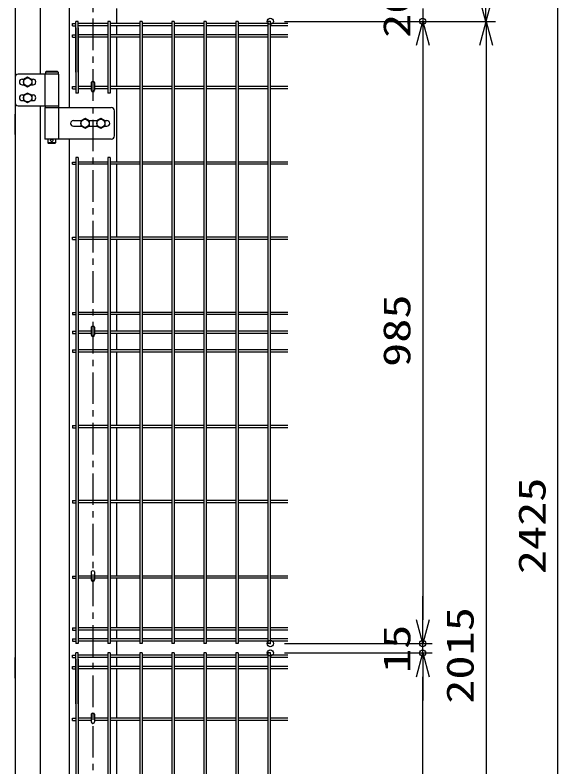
# Model space of a CAD drawing. Units: millimetres, scale not verified. Extents: x -6300 to 6300, y -4454 to 4456.
# Drawn here: x 2564 to 3425, y -77 to 1113 of the extents above; entities that cross this region are included whole.
import ezdxf
from ezdxf.enums import TextEntityAlignment as Align

# ---------------------------------------------------------------- set-up
doc = ezdxf.new("R2010")
doc.units = ezdxf.units.MM
doc.header["$LTSCALE"] = 20
doc.header["$PDMODE"] = 32
doc.header["$PDSIZE"] = 10
doc.linetypes.add('USER1', pattern=[4, 2.5, -0.5, 0.5, -0.5])
for name, color, linetype, lineweight in [('0-1_0', 4, 'Continuous', 25), ('0-3_LAYER04', 7, 'Continuous', 25), ('0-A_丁番', 3, 'Continuous', 25), ('0-B_六角ボルト', 2, 'Continuous', 25), ('0-E_LAYER05', 4, 'Continuous', 25)]:
    doc.layers.add(name, color=color, linetype=linetype, lineweight=lineweight)
doc.layers.add('0-2_DEFPOINTS', color=7, linetype='Continuous')
doc.styles.add('ＭＳ ゴシック', font='')
doc.styles.get('ＭＳ ゴシック').set_extended_font_data('MS Gothic')

# ---------------------------------------------------------------- blocks, each defined once
blk = doc.blocks.new('_Open30')
at = {"layer": '0-1_0', "color": 2}
blk.add_line((0, 0), (-20, 0), dxfattribs=at)
blk.add_lwpolyline([(-20, 5.36), (0, 0), (-20, -5.36)], dxfattribs=at)

msp = doc.modelspace()

# ---------------------------------------------------------------- linework, layer by layer
at = {"layer": '0-1_0', "color": 7}
for p, q in [((2650.09, 1511.95), (2650.09, 966.54)), ((2725.09, 1123.39), (2725.09, 1099.44)), ((2725.09, 1095.84), (2725.09, 1081.81)), ((2725.09, 1078.21), (2725.09, 999.84)), ((2613.29, 1023.54), (2612.29, 1022.54)), ((2632.29, 1022.54), (2612.29, 1022.54)), ((2612.29, 1022.54), (2612.29, 1019.54)), ((2632.29, 1019.54), (2612.29, 1019.54)), ((2631.29, 1023.54), (2613.29, 1023.54)), ((2684.99, 1006.31), (2684.99, 994.04)), ((2690.19, 1006.31), (2690.19, 994.04)), ((2725.09, 996.24), (2725.09, 880.34)), ((2611.79, 969.54), (2632.79, 969.54)), ((2611.79, 969.54), (2611.79, 966.54)), ((2611.79, 966.54), (2632.79, 966.54)), ((2632.79, 969.54), (2632.79, 966.54)), ((2564.09, 923.81), (2564.09, 956.31)), ((2616.29, 916.54), (2616.29, 910.54)), ((2628.29, 910.54), (2616.29, 910.54)), ((2627.29, 909.54), (2628.29, 910.54)), ((2628.29, 916.54), (2628.29, 910.54)), ((2650.09, 916.54), (2650.09, -699.46)), ((2725.09, 876.74), (2725.09, 761.14)), ((2725.09, 757.54), (2725.09, 642.34)), ((2725.09, 638.74), (2725.09, 612.34)), ((2684.99, 618.81), (2684.99, 606.54)), ((2690.19, 618.81), (2690.19, 606.54)), ((2725.09, 608.74), (2725.09, 582.84)), ((2725.09, 579.24), (2725.09, 463.14)), ((2725.09, 459.54), (2725.09, 344.34)), ((2725.09, 340.74), (2725.09, 224.84)), ((2684.99, 231.31), (2684.99, 219.04)), ((2690.19, 231.31), (2690.19, 219.04)), ((2725.09, 221.24), (2725.09, 142.87)), ((2725.09, 139.27), (2725.09, 125.24)), ((2725.09, 121.64), (2725.09, 99.44)), ((2564.09, 63.31), (2564.09, 95.81)), ((2725.09, 95.84), (2725.09, 81.81)), ((2725.09, 78.21), (2725.09, -0.16)), ((2684.99, 6.31), (2684.99, -5.96)), ((2690.19, 6.31), (2690.19, -5.96)), ((2725.09, -3.76), (2725.09, -119.66))]:
    msp.add_line(p, q, dxfattribs=at)
at = {"layer": '0-1_0', "color": 7, "linetype": 'USER1'}
msp.add_line((2687.59, 1507.35), (2687.59, -1211.96), dxfattribs=at)
at = {"layer": '0-1_0', "color": 2}
for p, q in [((3424.61, -874.46), (3424.61, 1475.77)), ((3210.3, 1123.56), (3210.3, 1103.04)), ((3210.3, 1065.54), (3210.3, 1028.04)), ((3210.3, 1065.54), (3210.3, 155.54)), ((3310.58, 1065.54), (3310.58, -874.46)), ((3210.3, 155.54), (3210.3, 193.04)), ((3210.3, 103.04), (3210.3, 118.04)), ((3210.3, -844.46), (3210.3, 65.54)), ((3210.3, 65.54), (3210.3, 28.04))]:
    msp.add_line(p, q, dxfattribs=at)
at = {"layer": '0-1_0', "color": 1}
for p, q in [((2991.12, 1103.04), (3325.58, 1103.04)), ((2991.12, 1103.04), (3325.33, 1103.04)), ((2991.12, 1103.04), (3225.3, 1103.04)), ((2991.12, 1103.04), (3225.3, 1103.04)), ((2991.12, 118.04), (3225.3, 118.04)), ((2991.12, 118.04), (3225.3, 118.04)), ((2991.12, 103.04), (3225.3, 103.04)), ((2991.12, 103.04), (3225.3, 103.04))]:
    msp.add_line(p, q, dxfattribs=at)
at = {"layer": '0-1_0', "color": 7}
for points in [[(2631.29, 1023.54), (2632.29, 1022.54), (2632.29, 1019.54)], [(2627.29, 909.54), (2617.29, 909.54), (2616.29, 910.54)]]:
    msp.add_lwpolyline(points, dxfattribs=at)
msp.add_circle((2622.29, 914.54), 2, dxfattribs=at)
for centre in [(2687.59, 994.04), (2687.59, 606.54), (2687.59, 219.04), (2687.59, -5.96)]:
    msp.add_arc(centre, 2.6, 180, 0, dxfattribs=at)
for centre in [(2687.59, 1006.31), (2687.59, 618.81), (2687.59, 231.31), (2687.59, 6.31)]:
    msp.add_ellipse(centre, major_axis=(-2.6, 0), ratio=0.601815, start_param=3.1415927, end_param=6.2831853, dxfattribs=at)
at = {"layer": '0-2_DEFPOINTS'}
for p in [(2968.62, 1103.04), (2968.62, 1103.04), (3210.3, 1103.04), (2968.62, 118.04), (2968.62, 118.04), (3210.3, 118.04), (3210.3, 118.04), (2968.62, 103.04), (3210.3, 103.04)]:
    msp.add_point(p, dxfattribs=at)
at = {"layer": '0-3_LAYER04'}
for p, q in [((2564.09, 1523.04), (2564.09, -881.96)), ((2604.09, 1523.04), (2604.09, 1019.54)), ((2604.09, 969.54), (2604.09, -646.46))]:
    msp.add_line(p, q, dxfattribs=at)
at = {"layer": '0-A_丁番'}
for p, q in [((2564.09, 1014.54), (2564.09, 974.54)), ((2633.09, 1019.54), (2569.09, 1019.54)), ((2611.49, 1019.54), (2611.49, 969.54)), ((2633.09, 1019.54), (2633.09, 969.54)), ((2575.59, 1011.54), (2578.52, 1011.54)), ((2575.59, 1002.54), (2578.52, 1002.54)), ((2589.66, 1011.54), (2592.59, 1011.54)), ((2589.66, 1002.54), (2592.59, 1002.54)), ((2575.59, 986.54), (2578.52, 986.54)), ((2575.59, 977.54), (2578.52, 977.54)), ((2589.66, 986.54), (2592.59, 986.54)), ((2589.66, 977.54), (2592.59, 977.54)), ((2569.09, 969.54), (2633.09, 969.54)), ((2611.49, 966.54), (2611.49, 916.54)), ((2611.49, 966.54), (2716.49, 966.54)), ((2633.09, 966.54), (2633.09, 916.54)), ((2721.49, 921.54), (2721.49, 961.54)), ((2656.59, 946.04), (2669.52, 946.04)), ((2680.66, 946.04), (2694.52, 946.04)), ((2705.66, 946.04), (2709.59, 946.04)), ((2656.59, 937.04), (2669.52, 937.04)), ((2680.66, 937.04), (2694.52, 937.04)), ((2705.66, 937.04), (2709.59, 937.04)), ((2716.49, 916.54), (2611.49, 916.54))]:
    msp.add_line(p, q, dxfattribs=at)
for centre, radius, start, end in [((2569.09, 1014.54), 5, 90, 180), ((2575.59, 1007.04), 4.5, 90, 270), ((2592.59, 1007.04), 4.5, 270, 90), ((2575.59, 982.04), 4.5, 90, 270), ((2592.59, 982.04), 4.5, 270, 90), ((2569.09, 974.54), 5, 180, 270), ((2716.49, 961.54), 5, 0, 90), ((2656.59, 941.54), 4.5, 90, 180), ((2656.59, 941.54), 4.5, 180, 270), ((2709.59, 941.54), 4.5, 0, 90), ((2709.59, 941.54), 4.5, 270, 0), ((2716.49, 921.54), 5, 270, 0)]:
    msp.add_arc(centre, radius, start, end, dxfattribs=at)
at = {"layer": '0-B_六角ボルト'}
for p, q in [((2577.59, 1011.04), (2577.59, 1003.04)), ((2590.59, 1011.04), (2590.59, 1003.04)), ((2577.59, 986.04), (2577.59, 978.04)), ((2590.59, 986.04), (2590.59, 978.04)), ((2668.59, 945.54), (2668.59, 937.54)), ((2681.59, 945.54), (2681.59, 937.54)), ((2693.59, 945.54), (2693.59, 937.54)), ((2706.59, 945.54), (2706.59, 937.54))]:
    msp.add_line(p, q, dxfattribs=at)
for points in [[(2590.59, 1011.04), (2584.09, 1014.54), (2577.59, 1011.04)], [(2577.59, 1003.04), (2584.09, 999.54), (2590.59, 1003.04)], [(2590.59, 986.04), (2584.09, 989.54), (2577.59, 986.04)], [(2577.59, 978.04), (2584.09, 974.54), (2590.59, 978.04)], [(2681.59, 945.54), (2675.09, 949.04), (2668.59, 945.54)], [(2706.59, 945.54), (2700.09, 949.04), (2693.59, 945.54)], [(2668.59, 937.54), (2675.09, 934.04), (2681.59, 937.54)], [(2693.59, 937.54), (2700.09, 934.04), (2706.59, 937.54)]]:
    msp.add_lwpolyline(points, dxfattribs=at)
for centre in [(2584.09, 1007.04), (2584.09, 982.04), (2675.09, 941.54), (2700.09, 941.54)]:
    msp.add_circle(centre, 6.5, dxfattribs=at)
at = {"layer": '0-E_LAYER05'}
for p, q in [((2655.19, 1099.44), (2660.39, 1099.44)), ((2655.19, 1095.84), (2655.19, 1099.44)), ((2655.19, 1095.84), (2660.39, 1095.84)), ((2664.01, 1103.04), (2660.41, 1103.04)), ((2660.41, 1022.54), (2660.41, 1103.04)), ((2664.01, 1022.54), (2664.01, 1103.04)), ((2711.18, 1099.44), (2664.01, 1099.44)), ((2711.18, 1095.84), (2664.01, 1095.84)), ((2711.18, 1103.04), (2711.18, 989.24)), ((2714.78, 1103.04), (2711.18, 1103.04)), ((2714.78, 1103.04), (2714.78, 989.24)), ((2761.95, 1099.44), (2714.78, 1099.44)), ((2761.95, 1095.84), (2714.78, 1095.84)), ((2761.95, 1103.04), (2761.95, 118.04)), ((2765.55, 1103.04), (2761.95, 1103.04)), ((2765.55, 1103.04), (2765.55, 118.04)), ((2812.71, 1099.44), (2765.55, 1099.44)), ((2812.71, 1095.84), (2765.55, 1095.84)), ((2812.71, 1103.04), (2812.71, 118.04)), ((2816.31, 1103.04), (2812.71, 1103.04)), ((2816.31, 1103.04), (2816.31, 118.04)), ((2863.48, 1099.44), (2816.31, 1099.44)), ((2863.48, 1095.84), (2816.31, 1095.84)), ((2863.48, 1103.04), (2863.48, 118.04)), ((2867.08, 1103.04), (2863.48, 1103.04)), ((2867.08, 1103.04), (2867.08, 118.04)), ((2914.25, 1099.44), (2867.08, 1099.44)), ((2914.25, 1095.84), (2867.08, 1095.84)), ((2914.25, 1103.04), (2914.25, 118.04)), ((2917.85, 1103.04), (2914.25, 1103.04)), ((2917.85, 1103.04), (2917.85, 118.04)), ((2965.02, 1099.44), (2917.85, 1099.44)), ((2965.02, 1095.84), (2917.85, 1095.84)), ((2965.02, 1103.04), (2965.02, 118.04)), ((2968.62, 1103.04), (2965.02, 1103.04)), ((2968.62, 1103.04), (2968.62, 118.04)), ((2996.28, 1099.44), (2968.62, 1099.44)), ((2996.28, 1095.84), (2968.62, 1095.84)), ((2660.41, 1093.04), (2660.41, 999.94)), ((2664.01, 1093.04), (2664.01, 999.84)), ((2655.19, 1078.21), (2655.19, 1081.81)), ((2655.19, 1081.81), (2660.39, 1081.81)), ((2655.19, 1078.21), (2660.39, 1078.21)), ((2711.18, 1081.81), (2664.01, 1081.81)), ((2711.18, 1078.21), (2664.01, 1078.21)), ((2761.95, 1081.81), (2714.78, 1081.81)), ((2761.95, 1078.21), (2714.78, 1078.21)), ((2812.71, 1081.81), (2765.55, 1081.81)), ((2812.71, 1078.21), (2765.55, 1078.21)), ((2863.48, 1081.81), (2816.31, 1081.81)), ((2863.48, 1078.21), (2816.31, 1078.21)), ((2914.25, 1081.81), (2867.08, 1081.81)), ((2914.25, 1078.21), (2867.08, 1078.21)), ((2965.02, 1081.81), (2917.85, 1081.81)), ((2965.02, 1078.21), (2917.85, 1078.21)), ((2996.28, 1081.81), (2968.62, 1081.81)), ((2996.28, 1078.21), (2968.62, 1078.21)), ((2655.19, 996.24), (2655.19, 999.84)), ((2655.19, 999.84), (2660.39, 999.84)), ((2655.19, 996.24), (2660.39, 996.24)), ((2660.41, 999.94), (2660.41, 989.24)), ((2664.01, 989.24), (2660.41, 989.24)), ((2664.01, 999.94), (2664.01, 989.24)), ((2684.99, 999.84), (2664.01, 999.84)), ((2684.99, 996.24), (2664.01, 996.24)), ((2711.18, 999.84), (2690.19, 999.84)), ((2711.18, 996.24), (2690.19, 996.24)), ((2714.78, 989.24), (2711.18, 989.24)), ((2761.95, 999.84), (2714.78, 999.84)), ((2761.95, 996.24), (2714.78, 996.24)), ((2812.71, 999.84), (2765.55, 999.84)), ((2812.71, 996.24), (2765.55, 996.24)), ((2863.48, 999.84), (2816.31, 999.84)), ((2863.48, 996.24), (2816.31, 996.24)), ((2914.25, 999.84), (2867.08, 999.84)), ((2914.25, 996.24), (2867.08, 996.24)), ((2965.02, 999.84), (2917.85, 999.84)), ((2965.02, 996.24), (2917.85, 996.24)), ((2996.28, 999.84), (2968.62, 999.84)), ((2996.28, 996.24), (2968.62, 996.24)), ((2660.41, 887.34), (2660.41, 614.94)), ((2664.01, 887.34), (2660.41, 887.34)), ((2664.01, 887.34), (2664.01, 614.94)), ((2711.18, 887.34), (2711.18, 118.04)), ((2714.78, 887.34), (2711.18, 887.34)), ((2714.78, 887.34), (2714.78, 118.04)), ((2655.19, 876.74), (2655.19, 880.34)), ((2655.19, 880.34), (2660.39, 880.34)), ((2655.19, 876.74), (2660.39, 876.74)), ((2711.18, 880.34), (2664.01, 880.34)), ((2711.18, 876.74), (2664.01, 876.74)), ((2761.95, 880.34), (2714.78, 880.34)), ((2761.95, 876.74), (2714.78, 876.74)), ((2812.71, 880.34), (2765.55, 880.34)), ((2812.71, 876.74), (2765.55, 876.74)), ((2863.48, 880.34), (2816.31, 880.34)), ((2863.48, 876.74), (2816.31, 876.74)), ((2914.25, 880.34), (2867.08, 880.34)), ((2914.25, 876.74), (2867.08, 876.74)), ((2965.02, 880.34), (2917.85, 880.34)), ((2965.02, 876.74), (2917.85, 876.74)), ((2996.28, 880.34), (2968.62, 880.34)), ((2996.28, 876.74), (2968.62, 876.74)), ((2655.19, 757.54), (2655.19, 761.14)), ((2655.19, 761.14), (2660.39, 761.14)), ((2655.19, 757.54), (2660.39, 757.54)), ((2711.18, 761.14), (2664.01, 761.14)), ((2711.18, 757.54), (2664.01, 757.54)), ((2761.95, 761.14), (2714.78, 761.14)), ((2761.95, 757.54), (2714.78, 757.54)), ((2812.71, 761.14), (2765.55, 761.14)), ((2812.71, 757.54), (2765.55, 757.54)), ((2863.48, 761.14), (2816.31, 761.14)), ((2863.48, 757.54), (2816.31, 757.54)), ((2914.25, 761.14), (2867.08, 761.14)), ((2914.25, 757.54), (2867.08, 757.54)), ((2965.02, 761.14), (2917.85, 761.14)), ((2965.02, 757.54), (2917.85, 757.54)), ((2996.28, 761.14), (2968.62, 761.14)), ((2996.28, 757.54), (2968.62, 757.54)), ((2655.19, 642.34), (2660.39, 642.34)), ((2655.19, 642.34), (2660.39, 642.34)), ((2655.19, 642.34), (2655.19, 638.74)), ((2655.19, 638.74), (2660.39, 638.74)), ((2711.18, 642.34), (2664.01, 642.34)), ((2711.18, 638.74), (2664.01, 638.74)), ((2761.95, 642.34), (2714.78, 642.34)), ((2761.95, 638.74), (2714.78, 638.74)), ((2812.71, 642.34), (2765.55, 642.34)), ((2812.71, 638.74), (2765.55, 638.74)), ((2863.48, 642.34), (2816.31, 642.34)), ((2863.48, 638.74), (2816.31, 638.74)), ((2914.25, 642.34), (2867.08, 642.34)), ((2914.25, 638.74), (2867.08, 638.74)), ((2965.02, 642.34), (2917.85, 642.34)), ((2965.02, 638.74), (2917.85, 638.74)), ((2996.28, 642.34), (2968.62, 642.34)), ((2996.28, 638.74), (2968.62, 638.74)), ((2655.19, 612.34), (2655.19, 608.74)), ((2655.19, 612.34), (2660.39, 612.34)), ((2655.19, 612.34), (2655.19, 608.74)), ((2655.19, 612.34), (2660.39, 612.34)), ((2655.19, 608.74), (2660.39, 608.74)), ((2655.19, 608.74), (2660.39, 608.74)), ((2660.41, 614.94), (2660.39, 224.84)), ((2664.01, 614.94), (2664.01, 224.84)), ((2684.99, 612.34), (2664.01, 612.34)), ((2684.99, 608.74), (2664.01, 608.74)), ((2711.18, 612.34), (2690.19, 612.34)), ((2711.18, 608.74), (2690.19, 608.74)), ((2761.95, 612.34), (2714.78, 612.34)), ((2761.95, 608.74), (2714.78, 608.74)), ((2812.71, 612.34), (2765.55, 612.34)), ((2812.71, 608.74), (2765.55, 608.74)), ((2863.48, 612.34), (2816.31, 612.34)), ((2863.48, 608.74), (2816.31, 608.74)), ((2914.25, 612.34), (2867.08, 612.34)), ((2914.25, 608.74), (2867.08, 608.74)), ((2965.02, 612.34), (2917.85, 612.34)), ((2965.02, 608.74), (2917.85, 608.74)), ((2996.28, 612.34), (2968.62, 612.34)), ((2996.28, 608.74), (2968.62, 608.74)), ((2655.19, 582.84), (2655.19, 579.24)), ((2655.19, 582.84), (2660.39, 582.84)), ((2655.19, 579.24), (2660.39, 579.24)), ((2711.18, 582.84), (2664.01, 582.84)), ((2711.18, 579.24), (2664.01, 579.24)), ((2761.95, 582.84), (2714.78, 582.84)), ((2761.95, 579.24), (2714.78, 579.24)), ((2812.71, 582.84), (2765.55, 582.84)), ((2812.71, 579.24), (2765.55, 579.24)), ((2863.48, 582.84), (2816.31, 582.84)), ((2863.48, 579.24), (2816.31, 579.24)), ((2914.25, 582.84), (2867.08, 582.84)), ((2914.25, 579.24), (2867.08, 579.24)), ((2965.02, 582.84), (2917.85, 582.84)), ((2965.02, 579.24), (2917.85, 579.24)), ((2996.28, 582.84), (2968.62, 582.84)), ((2996.28, 579.24), (2968.62, 579.24)), ((2655.19, 463.14), (2660.39, 463.14)), ((2655.19, 463.14), (2655.19, 459.54)), ((2655.19, 459.54), (2660.39, 459.54)), ((2711.18, 463.14), (2664.01, 463.14)), ((2711.18, 459.54), (2664.01, 459.54)), ((2761.95, 463.14), (2714.78, 463.14)), ((2761.95, 459.54), (2714.78, 459.54)), ((2812.71, 463.14), (2765.55, 463.14)), ((2812.71, 459.54), (2765.55, 459.54)), ((2863.48, 463.14), (2816.31, 463.14)), ((2863.48, 459.54), (2816.31, 459.54)), ((2914.25, 463.14), (2867.08, 463.14)), ((2914.25, 459.54), (2867.08, 459.54)), ((2965.02, 463.14), (2917.85, 463.14)), ((2965.02, 459.54), (2917.85, 459.54)), ((2996.28, 463.14), (2968.62, 463.14)), ((2996.28, 459.54), (2968.62, 459.54)), ((2655.19, 344.34), (2655.19, 340.74)), ((2655.19, 344.34), (2660.39, 344.34)), ((2655.19, 340.74), (2660.39, 340.74)), ((2711.18, 344.34), (2664.01, 344.34)), ((2711.18, 340.74), (2664.01, 340.74)), ((2761.95, 344.34), (2714.78, 344.34)), ((2761.95, 340.74), (2714.78, 340.74)), ((2812.71, 344.34), (2765.55, 344.34)), ((2812.71, 340.74), (2765.55, 340.74)), ((2863.48, 344.34), (2816.31, 344.34)), ((2863.48, 340.74), (2816.31, 340.74)), ((2914.25, 344.34), (2867.08, 344.34)), ((2914.25, 340.74), (2867.08, 340.74)), ((2965.02, 344.34), (2917.85, 344.34)), ((2965.02, 340.74), (2917.85, 340.74)), ((2996.28, 344.34), (2968.62, 344.34)), ((2996.28, 340.74), (2968.62, 340.74)), ((2655.19, 224.84), (2655.19, 221.24)), ((2655.19, 224.84), (2660.39, 224.84)), ((2655.19, 221.24), (2660.39, 221.24)), ((2660.39, 224.84), (2660.41, 118.04)), ((2664.01, 224.84), (2664.01, 118.04)), ((2684.99, 224.84), (2664.01, 224.84)), ((2684.99, 221.24), (2664.01, 221.24)), ((2711.18, 224.84), (2690.19, 224.84)), ((2711.18, 221.24), (2690.19, 221.24)), ((2761.95, 224.84), (2714.78, 224.84)), ((2761.95, 221.24), (2714.78, 221.24)), ((2812.71, 224.84), (2765.55, 224.84)), ((2812.71, 221.24), (2765.55, 221.24)), ((2863.48, 224.84), (2816.31, 224.84)), ((2863.48, 221.24), (2816.31, 221.24)), ((2914.25, 224.84), (2867.08, 224.84)), ((2914.25, 221.24), (2867.08, 221.24)), ((2965.02, 224.84), (2917.85, 224.84)), ((2965.02, 221.24), (2917.85, 221.24)), ((2996.28, 224.84), (2968.62, 224.84)), ((2996.28, 221.24), (2968.62, 221.24)), ((2655.19, 142.87), (2660.39, 142.87)), ((2655.19, 142.87), (2655.19, 139.27)), ((2711.18, 142.87), (2664.01, 142.87)), ((2761.95, 142.87), (2714.78, 142.87)), ((2812.71, 142.87), (2765.55, 142.87)), ((2863.48, 142.87), (2816.31, 142.87)), ((2914.25, 142.87), (2867.08, 142.87)), ((2965.02, 142.87), (2917.85, 142.87)), ((2996.28, 142.87), (2968.62, 142.87)), ((2655.19, 139.27), (2660.39, 139.27)), ((2711.18, 139.27), (2664.01, 139.27)), ((2761.95, 139.27), (2714.78, 139.27)), ((2812.71, 139.27), (2765.55, 139.27)), ((2863.48, 139.27), (2816.31, 139.27)), ((2914.25, 139.27), (2867.08, 139.27)), ((2965.02, 139.27), (2917.85, 139.27)), ((2996.28, 139.27), (2968.62, 139.27)), ((2655.19, 125.24), (2660.39, 125.24)), ((2655.19, 125.24), (2655.19, 121.64)), ((2655.19, 121.64), (2660.39, 121.64)), ((2711.18, 125.24), (2664.01, 125.24)), ((2711.18, 121.64), (2664.01, 121.64)), ((2761.95, 125.24), (2714.78, 125.24)), ((2761.95, 121.64), (2714.78, 121.64)), ((2812.71, 125.24), (2765.55, 125.24)), ((2812.71, 121.64), (2765.55, 121.64)), ((2863.48, 125.24), (2816.31, 125.24)), ((2863.48, 121.64), (2816.31, 121.64)), ((2914.25, 125.24), (2867.08, 125.24)), ((2914.25, 121.64), (2867.08, 121.64)), ((2965.02, 125.24), (2917.85, 125.24)), ((2965.02, 121.64), (2917.85, 121.64)), ((2996.28, 125.24), (2968.62, 125.24)), ((2996.28, 121.64), (2968.62, 121.64)), ((2664.01, 118.04), (2660.41, 118.04)), ((2714.78, 118.04), (2711.18, 118.04)), ((2765.55, 118.04), (2761.95, 118.04)), ((2816.31, 118.04), (2812.71, 118.04)), ((2867.08, 118.04), (2863.48, 118.04)), ((2917.85, 118.04), (2914.25, 118.04)), ((2968.62, 118.04), (2965.02, 118.04)), ((2655.19, 99.44), (2660.39, 99.44)), ((2655.19, 95.84), (2655.19, 99.44)), ((2655.19, 95.84), (2660.39, 95.84)), ((2664.01, 103.04), (2660.41, 103.04)), ((2660.41, 22.54), (2660.41, 103.04)), ((2664.01, 22.54), (2664.01, 103.04)), ((2711.18, 99.44), (2664.01, 99.44)), ((2711.18, 95.84), (2664.01, 95.84)), ((2711.18, 103.04), (2711.18, -666.26)), ((2714.78, 103.04), (2711.18, 103.04)), ((2714.78, 103.04), (2714.78, -666.26)), ((2761.95, 99.44), (2714.78, 99.44)), ((2761.95, 95.84), (2714.78, 95.84)), ((2761.95, 103.04), (2761.95, -881.96)), ((2765.55, 103.04), (2761.95, 103.04)), ((2765.55, 103.04), (2765.55, -881.96)), ((2812.71, 99.44), (2765.55, 99.44)), ((2812.71, 95.84), (2765.55, 95.84)), ((2812.71, 103.04), (2812.71, -881.96)), ((2816.31, 103.04), (2812.71, 103.04)), ((2816.31, 103.04), (2816.31, -881.96)), ((2863.48, 99.44), (2816.31, 99.44)), ((2863.48, 95.84), (2816.31, 95.84)), ((2863.48, 103.04), (2863.48, -881.96)), ((2867.08, 103.04), (2863.48, 103.04)), ((2867.08, 103.04), (2867.08, -881.96)), ((2914.25, 99.44), (2867.08, 99.44)), ((2914.25, 95.84), (2867.08, 95.84)), ((2914.25, 103.04), (2914.25, -881.96)), ((2917.85, 103.04), (2914.25, 103.04)), ((2917.85, 103.04), (2917.85, -881.96)), ((2965.02, 99.44), (2917.85, 99.44)), ((2965.02, 95.84), (2917.85, 95.84)), ((2965.02, 103.04), (2965.02, -881.96)), ((2968.62, 103.04), (2965.02, 103.04)), ((2968.62, 103.04), (2968.62, -881.96)), ((2996.28, 99.44), (2968.62, 99.44)), ((2996.28, 95.84), (2968.62, 95.84)), ((2660.41, 93.04), (2660.39, -0.16)), ((2664.01, 93.04), (2664.01, -0.06)), ((2655.19, 78.21), (2655.19, 81.81)), ((2655.19, 81.81), (2660.39, 81.81)), ((2655.19, 78.21), (2660.39, 78.21)), ((2711.18, 81.81), (2664.01, 81.81)), ((2711.18, 78.21), (2664.01, 78.21)), ((2761.95, 81.81), (2714.78, 81.81)), ((2761.95, 78.21), (2714.78, 78.21)), ((2812.71, 81.81), (2765.55, 81.81)), ((2812.71, 78.21), (2765.55, 78.21)), ((2863.48, 81.81), (2816.31, 81.81)), ((2863.48, 78.21), (2816.31, 78.21)), ((2914.25, 81.81), (2867.08, 81.81)), ((2914.25, 78.21), (2867.08, 78.21)), ((2965.02, 81.81), (2917.85, 81.81)), ((2965.02, 78.21), (2917.85, 78.21)), ((2996.28, 81.81), (2968.62, 81.81)), ((2996.28, 78.21), (2968.62, 78.21)), ((2655.19, -3.76), (2655.19, -0.16)), ((2655.19, -0.16), (2660.39, -0.16)), ((2655.19, -3.76), (2660.39, -3.76)), ((2660.41, -0.06), (2660.41, -385.06)), ((2664.01, -0.06), (2664.01, -385.06)), ((2684.99, -0.16), (2664.01, -0.16)), ((2684.99, -3.76), (2664.01, -3.76)), ((2711.18, -0.16), (2690.19, -0.16)), ((2711.18, -3.76), (2690.19, -3.76)), ((2761.95, -0.16), (2714.78, -0.16)), ((2761.95, -3.76), (2714.78, -3.76)), ((2812.71, -0.16), (2765.55, -0.16)), ((2812.71, -3.76), (2765.55, -3.76)), ((2863.48, -0.16), (2816.31, -0.16)), ((2863.48, -3.76), (2816.31, -3.76)), ((2914.25, -0.16), (2867.08, -0.16)), ((2914.25, -3.76), (2867.08, -3.76)), ((2965.02, -0.16), (2917.85, -0.16)), ((2965.02, -3.76), (2917.85, -3.76)), ((2996.28, -0.16), (2968.62, -0.16)), ((2996.28, -3.76), (2968.62, -3.76))]:
    msp.add_line(p, q, dxfattribs=at)
msp.add_lwpolyline([(2655.19, 642.34), (2655.19, 638.74), (2660.39, 638.74)], dxfattribs=at)

# ---------------------------------------------------------------- block references
at = {"layer": '0-1_0', "xscale": 1.875, "yscale": 1.875}
for p, rotation in [((3310.33, 1103.04), 270), ((3210.3, 1103.04), 90), ((3210.3, 1103.04), 90), ((3310.58, 1103.04), 90), ((3210.3, 118.04), 270), ((3210.3, 118.04), 270), ((3210.3, 103.04), 90), ((3210.3, 103.04), 90)]:
    msp.add_blockref('_Open30', p, dxfattribs=dict(at, rotation=rotation))

# ---------------------------------------------------------------- texts
at = {"layer": '0-1_0', "color": 3, "style": 'ＭＳ ゴシック', "width": 1.3}
for s, p in [('20', (3203.63, 1076.87)), ('985', (3203.63, 555.9)), ('2425', (3417.94, 227.8)), ('2015', (3303.91, 22.68)), ('15', (3203.63, 71.38))]:
    msp.add_text(s, height=43.26, rotation=90, dxfattribs=at).set_placement(p, align=Align.BOTTOM_LEFT)

doc.saveas('drawing.dxf')
